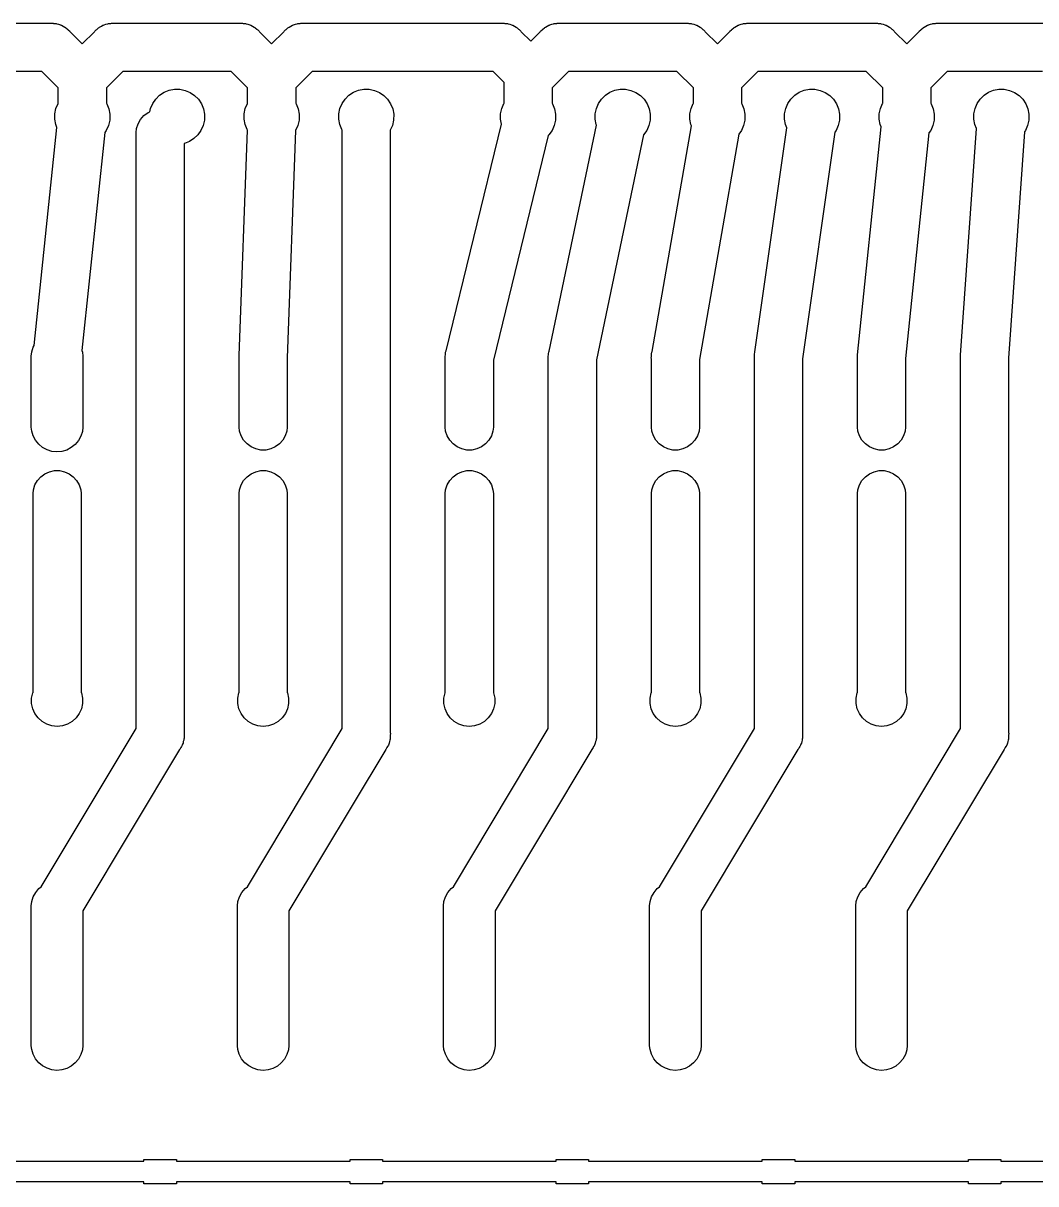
# Model space of a CAD drawing. Extents: x 2.6 to 8.89, y -5.84 to -1.91.
# Drawn here: x 5.951 to 7.425, y -3.653 to -1.964 of the extents above; entities that cross this region are included whole.
import ezdxf

# ---------------------------------------------------------------- set-up
doc = ezdxf.new("R2010")
doc.units = 0
doc.header["$MEASUREMENT"] = 0
doc.layers.add('BLACK', color=7, linetype='CONTINUOUS')

msp = doc.modelspace()

# ---------------------------------------------------------------- linework, layer by layer
at = {"layer": 'BLACK', "linetype": 'CONTINUOUS'}
for p, q in [((5.80829, -1.964), (5.98951, -1.964)), ((5.98951, -1.964), (5.99043, -1.96386)), ((5.99043, -1.96386), (5.99318, -1.964)), ((5.99318, -1.964), (5.9941, -1.964)), ((5.9941, -1.964), (5.99502, -1.9641)), ((5.99502, -1.9641), (5.99777, -1.96424)), ((5.99777, -1.96424), (5.99867, -1.96448)), ((5.99867, -1.96448), (5.99959, -1.96458)), ((5.99959, -1.96458), (6.00221, -1.96543)), ((6.00221, -1.96543), (6.00488, -1.96614)), ((6.00488, -1.96614), (6.0057, -1.96656)), ((6.0057, -1.96656), (6.00658, -1.96685)), ((6.00658, -1.96685), (6.00898, -1.96823)), ((6.00898, -1.96823), (6.01144, -1.96948)), ((6.01144, -1.96948), (6.01215, -1.97007)), ((6.01215, -1.97007), (6.01295, -1.97053)), ((6.01295, -1.97053), (6.01501, -1.97238)), ((6.01501, -1.97238), (6.01572, -1.97295)), ((6.01572, -1.97295), (6.01637, -1.9736)), ((6.01637, -1.9736), (6.01842, -1.97545)), ((6.01842, -1.97545), (6.01896, -1.9762)), ((6.05444, -1.9762), (6.05498, -1.97545)), ((6.05498, -1.97545), (6.05703, -1.9736)), ((6.05703, -1.9736), (6.05768, -1.97295)), ((6.05768, -1.97295), (6.05839, -1.97238)), ((6.05839, -1.97238), (6.06045, -1.97053)), ((6.06045, -1.97053), (6.06125, -1.97007)), ((6.06125, -1.97007), (6.06196, -1.96948)), ((6.06196, -1.96948), (6.06442, -1.96823)), ((6.06442, -1.96823), (6.06682, -1.96685)), ((6.06682, -1.96685), (6.0677, -1.96656)), ((6.0677, -1.96656), (6.06852, -1.96614)), ((6.06852, -1.96614), (6.07119, -1.96543)), ((6.07119, -1.96543), (6.07381, -1.96458)), ((6.07381, -1.96458), (6.07473, -1.96448)), ((6.07473, -1.96448), (6.07563, -1.96424)), ((6.07563, -1.96424), (6.07838, -1.9641)), ((6.07838, -1.9641), (6.0793, -1.964)), ((6.0793, -1.964), (6.08022, -1.964)), ((6.08022, -1.964), (6.08297, -1.96386)), ((6.08297, -1.96386), (6.08389, -1.964)), ((6.08389, -1.964), (6.26511, -1.964)), ((6.26511, -1.964), (6.26603, -1.96386)), ((6.26603, -1.96386), (6.26878, -1.964)), ((6.26878, -1.964), (6.2697, -1.964)), ((6.2697, -1.964), (6.27062, -1.9641)), ((6.27062, -1.9641), (6.27337, -1.96424)), ((6.27337, -1.96424), (6.27427, -1.96448)), ((6.27427, -1.96448), (6.27519, -1.96458)), ((6.27519, -1.96458), (6.27781, -1.96543)), ((6.27781, -1.96543), (6.28048, -1.96614)), ((6.28048, -1.96614), (6.2813, -1.96656)), ((6.2813, -1.96656), (6.28218, -1.96685)), ((6.28218, -1.96685), (6.28458, -1.96823)), ((6.28458, -1.96823), (6.28704, -1.96948)), ((6.28704, -1.96948), (6.28775, -1.97007)), ((6.28775, -1.97007), (6.28855, -1.97053)), ((6.28855, -1.97053), (6.29061, -1.97238)), ((6.29061, -1.97238), (6.29132, -1.97295)), ((6.29132, -1.97295), (6.29197, -1.9736)), ((6.29197, -1.9736), (6.29402, -1.97545)), ((6.29402, -1.97545), (6.29456, -1.9762)), ((6.33004, -1.9762), (6.33058, -1.97545)), ((6.33058, -1.97545), (6.33263, -1.9736)), ((6.33263, -1.9736), (6.33328, -1.97295)), ((6.33328, -1.97295), (6.33399, -1.97238)), ((6.33399, -1.97238), (6.33605, -1.97053)), ((6.33605, -1.97053), (6.33685, -1.97007)), ((6.33685, -1.97007), (6.33756, -1.96948)), ((6.33756, -1.96948), (6.34002, -1.96823)), ((6.34002, -1.96823), (6.34242, -1.96685)), ((6.34242, -1.96685), (6.3433, -1.96656)), ((6.3433, -1.96656), (6.34412, -1.96614)), ((6.34412, -1.96614), (6.34679, -1.96543)), ((6.34679, -1.96543), (6.34941, -1.96458)), ((6.34941, -1.96458), (6.35033, -1.96448)), ((6.35033, -1.96448), (6.35123, -1.96424)), ((6.35123, -1.96424), (6.35398, -1.9641)), ((6.35398, -1.9641), (6.3549, -1.964)), ((6.3549, -1.964), (6.35582, -1.964)), ((6.35582, -1.964), (6.35857, -1.96386)), ((6.35857, -1.96386), (6.35949, -1.964)), ((6.35949, -1.964), (6.64625, -1.964)), ((6.64625, -1.964), (6.64716, -1.96386)), ((6.64716, -1.96386), (6.64992, -1.964)), ((6.64992, -1.964), (6.65083, -1.964)), ((6.65083, -1.964), (6.65175, -1.9641)), ((6.65175, -1.9641), (6.65451, -1.96424)), ((6.65451, -1.96424), (6.6554, -1.96448)), ((6.6554, -1.96448), (6.65632, -1.96458)), ((6.65632, -1.96458), (6.65894, -1.96543)), ((6.65894, -1.96543), (6.66161, -1.96614)), ((6.66161, -1.96614), (6.66244, -1.96656)), ((6.66244, -1.96656), (6.66331, -1.96685)), ((6.66331, -1.96685), (6.66571, -1.96823)), ((6.66571, -1.96823), (6.66817, -1.96948)), ((6.66817, -1.96948), (6.66889, -1.97007)), ((6.66889, -1.97007), (6.66969, -1.97053)), ((6.66969, -1.97053), (6.67174, -1.97238)), ((6.67174, -1.97238), (6.67245, -1.97295)), ((6.67245, -1.97295), (6.6731, -1.9736)), ((6.6731, -1.9736), (6.67515, -1.97545)), ((6.67515, -1.97545), (6.6757, -1.9762)), ((6.70324, -1.9762), (6.70378, -1.97545)), ((6.70378, -1.97545), (6.70583, -1.9736)), ((6.70583, -1.9736), (6.70648, -1.97295)), ((6.70648, -1.97295), (6.70719, -1.97238)), ((6.70719, -1.97238), (6.70925, -1.97053)), ((6.70925, -1.97053), (6.71005, -1.97007)), ((6.71005, -1.97007), (6.71076, -1.96948)), ((6.71076, -1.96948), (6.71322, -1.96823)), ((6.71322, -1.96823), (6.71562, -1.96685)), ((6.71562, -1.96685), (6.7165, -1.96656)), ((6.7165, -1.96656), (6.71732, -1.96614)), ((6.71732, -1.96614), (6.71999, -1.96543)), ((6.71999, -1.96543), (6.72261, -1.96458)), ((6.72261, -1.96458), (6.72353, -1.96448)), ((6.72353, -1.96448), (6.72443, -1.96424)), ((6.72443, -1.96424), (6.72718, -1.9641)), ((6.72718, -1.9641), (6.7281, -1.964)), ((6.7281, -1.964), (6.72902, -1.964)), ((6.72902, -1.964), (6.73177, -1.96386)), ((6.73177, -1.96386), (6.73269, -1.964)), ((6.73269, -1.964), (6.91391, -1.964)), ((6.91391, -1.964), (6.91483, -1.96386)), ((6.91483, -1.96386), (6.91758, -1.964)), ((6.91758, -1.964), (6.9185, -1.964)), ((6.9185, -1.964), (6.91942, -1.9641)), ((6.91942, -1.9641), (6.92217, -1.96424)), ((6.92217, -1.96424), (6.92307, -1.96448)), ((6.92307, -1.96448), (6.92399, -1.96458)), ((6.92399, -1.96458), (6.92661, -1.96543)), ((6.92661, -1.96543), (6.92928, -1.96614)), ((6.92928, -1.96614), (6.9301, -1.96656)), ((6.9301, -1.96656), (6.93098, -1.96685)), ((6.93098, -1.96685), (6.93338, -1.96823)), ((6.93338, -1.96823), (6.93584, -1.96948)), ((6.93584, -1.96948), (6.93655, -1.97007)), ((6.93655, -1.97007), (6.93735, -1.97053)), ((6.93735, -1.97053), (6.93941, -1.97238)), ((6.93941, -1.97238), (6.94012, -1.97295)), ((6.94012, -1.97295), (6.94077, -1.9736)), ((6.94077, -1.9736), (6.94282, -1.97545)), ((6.94282, -1.97545), (6.94336, -1.9762)), ((6.97884, -1.9762), (6.97938, -1.97545)), ((6.97938, -1.97545), (6.98143, -1.9736)), ((6.98143, -1.9736), (6.98208, -1.97295)), ((6.98208, -1.97295), (6.98279, -1.97238)), ((6.98279, -1.97238), (6.98485, -1.97053)), ((6.98485, -1.97053), (6.98565, -1.97007)), ((6.98565, -1.97007), (6.98636, -1.96948)), ((6.98636, -1.96948), (6.98882, -1.96823)), ((6.98882, -1.96823), (6.99122, -1.96685)), ((6.99122, -1.96685), (6.9921, -1.96656)), ((6.9921, -1.96656), (6.99292, -1.96614)), ((6.99292, -1.96614), (6.99559, -1.96543)), ((6.99559, -1.96543), (6.99821, -1.96458)), ((6.99821, -1.96458), (6.99913, -1.96448)), ((6.99913, -1.96448), (7.00003, -1.96424)), ((7.00003, -1.96424), (7.00278, -1.9641)), ((7.00278, -1.9641), (7.0037, -1.964)), ((7.0037, -1.964), (7.00462, -1.964)), ((7.00462, -1.964), (7.00737, -1.96386)), ((7.00737, -1.96386), (7.00829, -1.964)), ((7.00829, -1.964), (7.18951, -1.964)), ((7.18951, -1.964), (7.19043, -1.96386)), ((7.19043, -1.96386), (7.19318, -1.964)), ((7.19318, -1.964), (7.1941, -1.964)), ((7.1941, -1.964), (7.19502, -1.9641)), ((7.19502, -1.9641), (7.19777, -1.96424)), ((7.19777, -1.96424), (7.19867, -1.96448)), ((7.19867, -1.96448), (7.19959, -1.96458)), ((7.19959, -1.96458), (7.20221, -1.96543)), ((7.20221, -1.96543), (7.20488, -1.96614)), ((7.20488, -1.96614), (7.2057, -1.96656)), ((7.2057, -1.96656), (7.20658, -1.96685)), ((7.20658, -1.96685), (7.20898, -1.96823)), ((7.20898, -1.96823), (7.21144, -1.96948)), ((7.21144, -1.96948), (7.21215, -1.97007)), ((7.21215, -1.97007), (7.21295, -1.97053)), ((7.21295, -1.97053), (7.21501, -1.97238)), ((7.21501, -1.97238), (7.21572, -1.97295)), ((7.21572, -1.97295), (7.21637, -1.9736)), ((7.21637, -1.9736), (7.21842, -1.97545)), ((7.21842, -1.97545), (7.21896, -1.9762)), ((7.25444, -1.9762), (7.25498, -1.97545)), ((7.25498, -1.97545), (7.25703, -1.9736)), ((7.25703, -1.9736), (7.25768, -1.97295)), ((7.25768, -1.97295), (7.25839, -1.97238)), ((7.25839, -1.97238), (7.26045, -1.97053)), ((7.26045, -1.97053), (7.26125, -1.97007)), ((7.26125, -1.97007), (7.26196, -1.96948)), ((7.26196, -1.96948), (7.26442, -1.96823)), ((7.26442, -1.96823), (7.26682, -1.96685)), ((7.26682, -1.96685), (7.2677, -1.96656)), ((7.2677, -1.96656), (7.26852, -1.96614)), ((7.26852, -1.96614), (7.27119, -1.96543)), ((7.27119, -1.96543), (7.27381, -1.96458)), ((7.27381, -1.96458), (7.27473, -1.96448)), ((7.27473, -1.96448), (7.27563, -1.96424)), ((7.27563, -1.96424), (7.27838, -1.9641)), ((7.27838, -1.9641), (7.2793, -1.964)), ((7.2793, -1.964), (7.28022, -1.964)), ((7.28022, -1.964), (7.28297, -1.96386)), ((7.28297, -1.96386), (7.28389, -1.964)), ((7.28389, -1.964), (7.44625, -1.964)), ((6.01896, -1.9762), (6.0367, -1.99393)), ((6.0367, -1.99393), (6.05444, -1.9762)), ((6.29456, -1.9762), (6.3123, -1.99393)), ((6.3123, -1.99393), (6.33004, -1.9762)), ((6.6757, -1.9762), (6.68947, -1.98997)), ((6.68947, -1.98997), (6.70324, -1.9762)), ((6.94336, -1.9762), (6.9611, -1.99393)), ((6.9611, -1.99393), (6.97884, -1.9762)), ((7.21896, -1.9762), (7.2367, -1.99393)), ((7.2367, -1.99393), (7.25444, -1.9762)), ((5.97777, -2.034), (5.82003, -2.034)), ((6.0017, -2.05793), (5.97777, -2.034)), ((6.09563, -2.034), (6.0717, -2.05793)), ((6.25337, -2.034), (6.09563, -2.034)), ((6.2773, -2.05793), (6.25337, -2.034)), ((6.37123, -2.034), (6.3473, -2.05793)), ((6.6345, -2.034), (6.37123, -2.034)), ((6.6505, -2.05), (6.6345, -2.034)), ((6.74443, -2.034), (6.7205, -2.05793)), ((6.90217, -2.034), (6.74443, -2.034)), ((6.9261, -2.05793), (6.90217, -2.034)), ((7.02003, -2.034), (6.9961, -2.05793)), ((7.17777, -2.034), (7.02003, -2.034)), ((7.2017, -2.05793), (7.17777, -2.034)), ((7.29563, -2.034), (7.2717, -2.05793)), ((7.4345, -2.034), (7.29563, -2.034)), ((6.0017, -2.08031), (6.0017, -2.05793)), ((6.0717, -2.05793), (6.0717, -2.08039)), ((6.16315, -2.06144), (6.17086, -2.05997)), ((6.17086, -2.05997), (6.1787, -2.06003)), ((6.1787, -2.06003), (6.18639, -2.0616)), ((6.2773, -2.08031), (6.2773, -2.05793)), ((6.3473, -2.05793), (6.3473, -2.08039)), ((6.43865, -2.06144), (6.44636, -2.05997)), ((6.44636, -2.05997), (6.4542, -2.06003)), ((6.4542, -2.06003), (6.46189, -2.0616)), ((6.6505, -2.06785), (6.6505, -2.05)), ((6.7205, -2.05793), (6.7205, -2.08039)), ((6.81195, -2.06144), (6.81966, -2.05997)), ((6.81966, -2.05997), (6.8275, -2.06003)), ((6.8275, -2.06003), (6.83519, -2.0616)), ((6.9261, -2.08031), (6.9261, -2.05793)), ((6.9961, -2.05793), (6.9961, -2.08039)), ((7.08755, -2.06144), (7.09526, -2.05997)), ((7.09526, -2.05997), (7.1031, -2.06003)), ((7.1031, -2.06003), (7.11079, -2.0616)), ((7.2017, -2.08031), (7.2017, -2.05793)), ((7.2717, -2.05793), (7.2717, -2.08039)), ((7.36315, -2.06144), (7.37086, -2.05997)), ((7.37086, -2.05997), (7.3787, -2.06003)), ((7.3787, -2.06003), (7.38639, -2.0616)), ((6.13928, -2.08064), (6.14371, -2.07416)), ((6.14371, -2.07416), (6.14931, -2.06868)), ((6.14931, -2.06868), (6.15588, -2.06438)), ((6.15588, -2.06438), (6.16315, -2.06144)), ((6.18639, -2.0616), (6.19362, -2.06464)), ((6.19362, -2.06464), (6.20012, -2.06903)), ((6.20012, -2.06903), (6.20565, -2.0746)), ((6.20565, -2.0746), (6.20999, -2.08113)), ((6.41478, -2.08064), (6.41921, -2.07416)), ((6.41921, -2.07416), (6.42481, -2.06868)), ((6.42481, -2.06868), (6.43138, -2.06438)), ((6.43138, -2.06438), (6.43865, -2.06144)), ((6.46189, -2.0616), (6.46912, -2.06464)), ((6.46912, -2.06464), (6.47562, -2.06903)), ((6.47562, -2.06903), (6.48115, -2.0746)), ((6.48115, -2.0746), (6.48549, -2.08113)), ((6.6505, -2.08031), (6.6505, -2.06785)), ((6.78808, -2.08064), (6.79251, -2.07416)), ((6.79251, -2.07416), (6.79811, -2.06868)), ((6.79811, -2.06868), (6.80468, -2.06438)), ((6.80468, -2.06438), (6.81195, -2.06144)), ((6.83519, -2.0616), (6.84242, -2.06464)), ((6.84242, -2.06464), (6.84892, -2.06903)), ((6.84892, -2.06903), (6.85445, -2.0746)), ((6.85445, -2.0746), (6.85879, -2.08113)), ((7.06368, -2.08064), (7.06811, -2.07416)), ((7.06811, -2.07416), (7.07371, -2.06868)), ((7.07371, -2.06868), (7.08028, -2.06438)), ((7.08028, -2.06438), (7.08755, -2.06144)), ((7.11079, -2.0616), (7.11802, -2.06464)), ((7.11802, -2.06464), (7.12452, -2.06903)), ((7.12452, -2.06903), (7.13005, -2.0746)), ((7.13005, -2.0746), (7.13439, -2.08113)), ((7.33928, -2.08064), (7.34371, -2.07416)), ((7.34371, -2.07416), (7.34931, -2.06868)), ((7.34931, -2.06868), (7.35588, -2.06438)), ((7.35588, -2.06438), (7.36315, -2.06144)), ((7.38639, -2.0616), (7.39362, -2.06464)), ((7.39362, -2.06464), (7.40012, -2.06903)), ((7.40012, -2.06903), (7.40565, -2.0746)), ((7.40565, -2.0746), (7.40999, -2.08113)), ((5.99676, -2.09552), (5.99839, -2.08785)), ((5.99839, -2.08785), (6.00148, -2.08064)), ((6.00148, -2.08064), (6.0017, -2.08031)), ((6.0717, -2.08039), (6.07219, -2.08113)), ((6.07219, -2.08113), (6.07518, -2.08838)), ((6.07518, -2.08838), (6.0767, -2.09608)), ((6.12645, -2.09835), (6.1324, -2.09402)), ((6.1324, -2.09402), (6.13513, -2.09281)), ((6.13513, -2.09281), (6.13619, -2.08785)), ((6.13619, -2.08785), (6.13928, -2.08064)), ((6.20999, -2.08113), (6.21298, -2.08838)), ((6.21298, -2.08838), (6.2145, -2.09608)), ((6.27236, -2.09552), (6.27399, -2.08785)), ((6.27399, -2.08785), (6.27708, -2.08064)), ((6.27708, -2.08064), (6.2773, -2.08031)), ((6.3473, -2.08039), (6.34779, -2.08113)), ((6.34779, -2.08113), (6.35078, -2.08838)), ((6.35078, -2.08838), (6.3523, -2.09608)), ((6.41006, -2.09552), (6.41169, -2.08785)), ((6.41169, -2.08785), (6.41478, -2.08064)), ((6.48549, -2.08113), (6.48848, -2.08838)), ((6.48848, -2.08838), (6.49, -2.09608)), ((6.64556, -2.09552), (6.64719, -2.08785)), ((6.64719, -2.08785), (6.65028, -2.08064)), ((6.65028, -2.08064), (6.6505, -2.08031)), ((6.7205, -2.08039), (6.72099, -2.08113)), ((6.72099, -2.08113), (6.72398, -2.08838)), ((6.72398, -2.08838), (6.7255, -2.09608)), ((6.78336, -2.09552), (6.78499, -2.08785)), ((6.78499, -2.08785), (6.78808, -2.08064)), ((6.85879, -2.08113), (6.86178, -2.08838)), ((6.86178, -2.08838), (6.8633, -2.09608)), ((6.92116, -2.09552), (6.92279, -2.08785)), ((6.92279, -2.08785), (6.92588, -2.08064)), ((6.92588, -2.08064), (6.9261, -2.08031)), ((6.9961, -2.08039), (6.99659, -2.08113)), ((6.99659, -2.08113), (6.99958, -2.08838)), ((6.99958, -2.08838), (7.0011, -2.09608)), ((7.05896, -2.09552), (7.06059, -2.08785)), ((7.06059, -2.08785), (7.06368, -2.08064)), ((7.13439, -2.08113), (7.13738, -2.08838)), ((7.13738, -2.08838), (7.1389, -2.09608)), ((7.19676, -2.09552), (7.19839, -2.08785)), ((7.19839, -2.08785), (7.20148, -2.08064)), ((7.20148, -2.08064), (7.2017, -2.08031)), ((7.2717, -2.08039), (7.27219, -2.08113)), ((7.27219, -2.08113), (7.27518, -2.08838)), ((7.27518, -2.08838), (7.2767, -2.09608)), ((7.33456, -2.09552), (7.33619, -2.08785)), ((7.33619, -2.08785), (7.33928, -2.08064)), ((7.40999, -2.08113), (7.41298, -2.08838)), ((7.41298, -2.08838), (7.4145, -2.09608)), ((5.99665, -2.10336), (5.99676, -2.09552)), ((5.99806, -2.11108), (5.99665, -2.10336)), ((5.99987, -2.11564), (5.99806, -2.11108)), ((6.07658, -2.10504), (6.07484, -2.11269)), ((6.0767, -2.09608), (6.07658, -2.10504)), ((6.11558, -2.11718), (6.11785, -2.11019)), ((6.11785, -2.11019), (6.12153, -2.10381)), ((6.12153, -2.10381), (6.12645, -2.09835)), ((6.21438, -2.10504), (6.21264, -2.11269)), ((6.2145, -2.09608), (6.21438, -2.10504)), ((6.27225, -2.10336), (6.27236, -2.09552)), ((6.27366, -2.11108), (6.27225, -2.10336)), ((6.27655, -2.11837), (6.27366, -2.11108)), ((6.35218, -2.10504), (6.35044, -2.11269)), ((6.3523, -2.09608), (6.35218, -2.10504)), ((6.40995, -2.10336), (6.41006, -2.09552)), ((6.41136, -2.11108), (6.40995, -2.10336)), ((6.41425, -2.11837), (6.41136, -2.11108)), ((6.48988, -2.10504), (6.48814, -2.11269)), ((6.49, -2.09608), (6.48988, -2.10504)), ((6.56631, -2.44043), (6.64682, -2.11085)), ((6.64545, -2.10336), (6.64556, -2.09552)), ((6.64682, -2.11085), (6.64545, -2.10336)), ((6.72538, -2.10504), (6.72364, -2.11269)), ((6.7255, -2.09608), (6.72538, -2.10504)), ((6.78325, -2.10336), (6.78336, -2.09552)), ((6.78466, -2.11108), (6.78325, -2.10336)), ((6.78503, -2.112), (6.78466, -2.11108)), ((6.86318, -2.10504), (6.86144, -2.11269)), ((6.8633, -2.09608), (6.86318, -2.10504)), ((6.92105, -2.10336), (6.92116, -2.09552)), ((6.92246, -2.11108), (6.92105, -2.10336)), ((6.92328, -2.11314), (6.92246, -2.11108)), ((7.00098, -2.10504), (6.99924, -2.11269)), ((7.0011, -2.09608), (7.00098, -2.10504)), ((7.05885, -2.10336), (7.05896, -2.09552)), ((7.06026, -2.11108), (7.05885, -2.10336)), ((7.06232, -2.11627), (7.06026, -2.11108)), ((7.13878, -2.10504), (7.13704, -2.11269)), ((7.1389, -2.09608), (7.13878, -2.10504)), ((7.19665, -2.10336), (7.19676, -2.09552)), ((7.19806, -2.11108), (7.19665, -2.10336)), ((7.19954, -2.11481), (7.19806, -2.11108)), ((7.27658, -2.10504), (7.27484, -2.11269)), ((7.2767, -2.09608), (7.27658, -2.10504)), ((7.33445, -2.10336), (7.33456, -2.09552)), ((7.33586, -2.11108), (7.33445, -2.10336)), ((7.33822, -2.11704), (7.33586, -2.11108)), ((7.41438, -2.10504), (7.41264, -2.11269)), ((7.4145, -2.09608), (7.41438, -2.10504)), ((5.9666, -2.43291), (5.99987, -2.11564)), ((6.06949, -2.12291), (6.03622, -2.44021)), ((6.07165, -2.11985), (6.06949, -2.12291)), ((6.07484, -2.11269), (6.07165, -2.11985)), ((6.115, -2.12267), (6.11558, -2.11718)), ((6.115, -2.99031), (6.115, -2.12267)), ((6.20493, -2.12626), (6.19925, -2.13167)), ((6.20945, -2.11985), (6.20493, -2.12626)), ((6.21264, -2.11269), (6.20945, -2.11985)), ((6.26507, -2.44752), (6.27719, -2.11937)), ((6.27719, -2.11937), (6.27655, -2.11837)), ((6.34722, -2.11989), (6.335, -2.45065)), ((6.34725, -2.11985), (6.34722, -2.11989)), ((6.35044, -2.11269), (6.34725, -2.11985)), ((6.415, -2.11953), (6.41425, -2.11837)), ((6.415, -2.99031), (6.415, -2.11953)), ((6.48814, -2.11269), (6.485, -2.11974)), ((6.485, -2.11974), (6.485, -2.99662)), ((6.71487, -2.12727), (6.635, -2.45421)), ((6.71593, -2.12626), (6.71487, -2.12727)), ((6.72045, -2.11985), (6.71593, -2.12626)), ((6.71613, -2.44098), (6.78503, -2.112)), ((6.72364, -2.11269), (6.72045, -2.11985)), ((6.85352, -2.12646), (6.785, -2.45363)), ((6.85373, -2.12626), (6.85352, -2.12646)), ((6.85825, -2.11985), (6.85373, -2.12626)), ((6.86144, -2.11269), (6.85825, -2.11985)), ((6.86595, -2.44154), (6.92328, -2.11314)), ((6.99221, -2.12529), (6.935, -2.45303)), ((6.99605, -2.11985), (6.99221, -2.12529)), ((6.99924, -2.11269), (6.99605, -2.11985)), ((7.01578, -2.44206), (7.06232, -2.11627)), ((7.13218, -2.12222), (7.085, -2.45249)), ((7.13385, -2.11985), (7.13218, -2.12222)), ((7.13704, -2.11269), (7.13385, -2.11985)), ((7.16519, -2.44639), (7.19954, -2.11481)), ((7.269, -2.1236), (7.235, -2.45181)), ((7.27165, -2.11985), (7.269, -2.1236)), ((7.27484, -2.11269), (7.27165, -2.11985)), ((7.31513, -2.44695), (7.33822, -2.11704)), ((7.40806, -2.12182), (7.385, -2.45122)), ((7.40945, -2.11985), (7.40806, -2.12182)), ((7.41264, -2.11269), (7.40945, -2.11985)), ((6.18531, -2.13871), (6.185, -2.13877)), ((6.185, -2.13877), (6.185, -2.99662)), ((6.19262, -2.13588), (6.18531, -2.13871)), ((6.19925, -2.13167), (6.19262, -2.13588)), ((5.9625, -2.44827), (5.96314, -2.44217)), ((5.9625, -2.55185), (5.9625, -2.44827)), ((5.96314, -2.44217), (5.96537, -2.43516)), ((5.96537, -2.43516), (5.9666, -2.43291)), ((6.03622, -2.44021), (6.03696, -2.44268)), ((6.03696, -2.44268), (6.0375, -2.44815)), ((6.0375, -2.44815), (6.0375, -2.55173)), ((6.265, -2.44817), (6.26507, -2.44752)), ((6.265, -2.44935), (6.265, -2.44817)), ((6.56482, -2.44894), (6.56525, -2.44582)), ((6.56525, -2.44582), (6.56558, -2.44268)), ((6.56558, -2.44268), (6.56631, -2.44043)), ((6.71481, -2.45011), (6.715, -2.44822)), ((6.715, -2.44817), (6.71519, -2.4464)), ((6.715, -2.44822), (6.715, -2.44817)), ((6.71519, -2.4464), (6.71537, -2.44462)), ((6.71537, -2.44462), (6.71538, -2.44457)), ((6.71538, -2.44457), (6.71558, -2.44268)), ((6.71558, -2.44268), (6.71613, -2.44098)), ((6.86483, -2.45129), (6.865, -2.44881)), ((6.865, -2.44817), (6.86512, -2.44698)), ((6.865, -2.44881), (6.865, -2.44817)), ((6.86512, -2.44698), (6.86521, -2.44579)), ((6.86521, -2.44579), (6.86532, -2.44516)), ((6.86532, -2.44516), (6.86558, -2.44268)), ((6.86558, -2.44268), (6.86595, -2.44154)), ((7.015, -2.44817), (7.01507, -2.44752)), ((7.015, -2.44935), (7.015, -2.44817)), ((7.01507, -2.44752), (7.01509, -2.44687)), ((7.01509, -2.44687), (7.01526, -2.44569)), ((7.01526, -2.44569), (7.01558, -2.44268)), ((7.01558, -2.44268), (7.01578, -2.44206)), ((7.165, -2.44817), (7.16519, -2.44639)), ((7.165, -2.44819), (7.165, -2.44817)), ((7.165, -2.44822), (7.165, -2.44819)), ((7.165, -2.44999), (7.165, -2.44822)), ((7.31496, -2.44939), (7.315, -2.44878)), ((7.315, -2.44817), (7.31513, -2.44695)), ((7.315, -2.44878), (7.315, -2.44817)), ((6.26496, -2.45054), (6.265, -2.44935)), ((6.265, -2.45119), (6.26496, -2.45054)), ((6.265, -2.55183), (6.265, -2.45119)), ((6.335, -2.45065), (6.335, -2.55183)), ((6.565, -2.4513), (6.56482, -2.44894)), ((6.565, -2.55183), (6.565, -2.4513)), ((6.635, -2.45421), (6.635, -2.55183)), ((6.715, -2.45189), (6.71481, -2.45011)), ((6.715, -2.99031), (6.715, -2.45189)), ((6.785, -2.45363), (6.785, -2.99662)), ((6.865, -2.45248), (6.86483, -2.45129)), ((6.865, -2.55183), (6.865, -2.45248)), ((6.935, -2.45303), (6.935, -2.55183)), ((7.01489, -2.45238), (7.015, -2.44935)), ((7.015, -2.45302), (7.01489, -2.45238)), ((7.015, -2.99031), (7.015, -2.45302)), ((7.085, -2.45249), (7.085, -2.99662)), ((7.165, -2.55183), (7.165, -2.44999)), ((7.235, -2.45181), (7.235, -2.55183)), ((7.315, -2.45061), (7.31496, -2.44939)), ((7.315, -2.99031), (7.315, -2.45061)), ((7.385, -2.45122), (7.385, -2.99662)), ((5.96304, -2.55732), (5.9625, -2.55185)), ((5.96516, -2.56436), (5.96304, -2.55732)), ((5.96861, -2.57085), (5.96516, -2.56436)), ((6.03463, -2.56484), (6.03109, -2.57129)), ((6.03686, -2.55783), (6.03463, -2.56484)), ((6.0375, -2.55173), (6.03686, -2.55783)), ((6.26558, -2.55732), (6.265, -2.55183)), ((6.26785, -2.56431), (6.26558, -2.55732)), ((6.27153, -2.57069), (6.26785, -2.56431)), ((6.33215, -2.56431), (6.32847, -2.57069)), ((6.33442, -2.55732), (6.33215, -2.56431)), ((6.335, -2.55183), (6.33442, -2.55732)), ((6.56558, -2.55732), (6.565, -2.55183)), ((6.56785, -2.56431), (6.56558, -2.55732)), ((6.57153, -2.57069), (6.56785, -2.56431)), ((6.63215, -2.56431), (6.62847, -2.57069)), ((6.63442, -2.55732), (6.63215, -2.56431)), ((6.635, -2.55183), (6.63442, -2.55732)), ((6.86558, -2.55732), (6.865, -2.55183)), ((6.86785, -2.56431), (6.86558, -2.55732)), ((6.87153, -2.57069), (6.86785, -2.56431)), ((6.93215, -2.56431), (6.92847, -2.57069)), ((6.93442, -2.55732), (6.93215, -2.56431)), ((6.935, -2.55183), (6.93442, -2.55732)), ((7.16558, -2.55732), (7.165, -2.55183)), ((7.16785, -2.56431), (7.16558, -2.55732)), ((7.17153, -2.57069), (7.16785, -2.56431)), ((7.23215, -2.56431), (7.22847, -2.57069)), ((7.23442, -2.55732), (7.23215, -2.56431)), ((7.235, -2.55183), (7.23442, -2.55732)), ((5.97326, -2.57655), (5.96861, -2.57085)), ((5.97893, -2.58124), (5.97326, -2.57655)), ((5.9854, -2.58474), (5.97893, -2.58124)), ((6.02063, -2.58153), (6.01412, -2.58494)), ((6.02636, -2.57692), (6.02063, -2.58153)), ((6.03109, -2.57129), (6.02636, -2.57692)), ((6.27645, -2.57615), (6.27153, -2.57069)), ((6.2824, -2.58048), (6.27645, -2.57615)), ((6.28912, -2.58347), (6.2824, -2.58048)), ((6.29632, -2.585), (6.28912, -2.58347)), ((6.31088, -2.58347), (6.30368, -2.585)), ((6.3176, -2.58048), (6.31088, -2.58347)), ((6.32355, -2.57615), (6.3176, -2.58048)), ((6.32847, -2.57069), (6.32355, -2.57615)), ((6.57645, -2.57615), (6.57153, -2.57069)), ((6.5824, -2.58048), (6.57645, -2.57615)), ((6.58912, -2.58347), (6.5824, -2.58048)), ((6.59632, -2.585), (6.58912, -2.58347)), ((6.61088, -2.58347), (6.60368, -2.585)), ((6.6176, -2.58048), (6.61088, -2.58347)), ((6.62355, -2.57615), (6.6176, -2.58048)), ((6.62847, -2.57069), (6.62355, -2.57615)), ((6.87645, -2.57615), (6.87153, -2.57069)), ((6.8824, -2.58048), (6.87645, -2.57615)), ((6.88912, -2.58347), (6.8824, -2.58048)), ((6.89632, -2.585), (6.88912, -2.58347)), ((6.91088, -2.58347), (6.90368, -2.585)), ((6.9176, -2.58048), (6.91088, -2.58347)), ((6.92355, -2.57615), (6.9176, -2.58048)), ((6.92847, -2.57069), (6.92355, -2.57615)), ((7.17645, -2.57615), (7.17153, -2.57069)), ((7.1824, -2.58048), (7.17645, -2.57615)), ((7.18912, -2.58347), (7.1824, -2.58048)), ((7.19632, -2.585), (7.18912, -2.58347)), ((7.21088, -2.58347), (7.20368, -2.585)), ((7.2176, -2.58048), (7.21088, -2.58347)), ((7.22355, -2.57615), (7.2176, -2.58048)), ((7.22847, -2.57069), (7.22355, -2.57615)), ((5.99242, -2.58691), (5.9854, -2.58474)), ((5.99974, -2.58768), (5.99242, -2.58691)), ((6.00706, -2.58701), (5.99974, -2.58768)), ((6.01412, -2.58494), (6.00706, -2.58701)), ((6.30368, -2.585), (6.29632, -2.585)), ((6.60368, -2.585), (6.59632, -2.585)), ((6.90368, -2.585), (6.89632, -2.585)), ((7.20368, -2.585), (7.19632, -2.585)), ((5.9824, -2.61952), (5.98912, -2.61653)), ((5.98912, -2.61653), (5.99632, -2.615)), ((5.99632, -2.615), (6.00368, -2.615)), ((6.00368, -2.615), (6.01088, -2.61653)), ((6.01088, -2.61653), (6.0176, -2.61952)), ((6.2824, -2.61952), (6.28912, -2.61653)), ((6.28912, -2.61653), (6.29632, -2.615)), ((6.29632, -2.615), (6.30368, -2.615)), ((6.30368, -2.615), (6.31088, -2.61653)), ((6.31088, -2.61653), (6.3176, -2.61952)), ((6.5824, -2.61952), (6.58912, -2.61653)), ((6.58912, -2.61653), (6.59632, -2.615)), ((6.59632, -2.615), (6.60368, -2.615)), ((6.60368, -2.615), (6.61088, -2.61653)), ((6.61088, -2.61653), (6.6176, -2.61952)), ((6.8824, -2.61952), (6.88912, -2.61653)), ((6.88912, -2.61653), (6.89632, -2.615)), ((6.89632, -2.615), (6.90368, -2.615)), ((6.90368, -2.615), (6.91088, -2.61653)), ((6.91088, -2.61653), (6.9176, -2.61952)), ((7.1824, -2.61952), (7.18912, -2.61653)), ((7.18912, -2.61653), (7.19632, -2.615)), ((7.19632, -2.615), (7.20368, -2.615)), ((7.20368, -2.615), (7.21088, -2.61653)), ((7.21088, -2.61653), (7.2176, -2.61952)), ((5.96785, -2.63569), (5.97153, -2.62931)), ((5.97153, -2.62931), (5.97645, -2.62385)), ((5.97645, -2.62385), (5.9824, -2.61952)), ((6.0176, -2.61952), (6.02355, -2.62385)), ((6.02355, -2.62385), (6.02847, -2.62931)), ((6.02847, -2.62931), (6.03215, -2.63569)), ((6.26785, -2.63569), (6.27153, -2.62931)), ((6.27153, -2.62931), (6.27645, -2.62385)), ((6.27645, -2.62385), (6.2824, -2.61952)), ((6.3176, -2.61952), (6.32355, -2.62385)), ((6.32355, -2.62385), (6.32847, -2.62931)), ((6.32847, -2.62931), (6.33215, -2.63569)), ((6.56785, -2.63569), (6.57153, -2.62931)), ((6.57153, -2.62931), (6.57645, -2.62385)), ((6.57645, -2.62385), (6.5824, -2.61952)), ((6.6176, -2.61952), (6.62355, -2.62385)), ((6.62355, -2.62385), (6.62847, -2.62931)), ((6.62847, -2.62931), (6.63215, -2.63569)), ((6.86785, -2.63569), (6.87153, -2.62931)), ((6.87153, -2.62931), (6.87645, -2.62385)), ((6.87645, -2.62385), (6.8824, -2.61952)), ((6.9176, -2.61952), (6.92355, -2.62385)), ((6.92355, -2.62385), (6.92847, -2.62931)), ((6.92847, -2.62931), (6.93215, -2.63569)), ((7.16785, -2.63569), (7.17153, -2.62931)), ((7.17153, -2.62931), (7.17645, -2.62385)), ((7.17645, -2.62385), (7.1824, -2.61952)), ((7.2176, -2.61952), (7.22355, -2.62385)), ((7.22355, -2.62385), (7.22847, -2.62931)), ((7.22847, -2.62931), (7.23215, -2.63569)), ((5.965, -2.64817), (5.96558, -2.64268)), ((5.965, -2.93764), (5.965, -2.64817)), ((5.96558, -2.64268), (5.96785, -2.63569)), ((6.03215, -2.63569), (6.03442, -2.64268)), ((6.03442, -2.64268), (6.035, -2.64817)), ((6.035, -2.64817), (6.035, -2.93764)), ((6.265, -2.64817), (6.26558, -2.64268)), ((6.265, -2.93764), (6.265, -2.64817)), ((6.26558, -2.64268), (6.26785, -2.63569)), ((6.33215, -2.63569), (6.33442, -2.64268)), ((6.33442, -2.64268), (6.335, -2.64817)), ((6.335, -2.64817), (6.335, -2.93764)), ((6.565, -2.64817), (6.56558, -2.64268)), ((6.565, -2.93764), (6.565, -2.64817)), ((6.56558, -2.64268), (6.56785, -2.63569)), ((6.63215, -2.63569), (6.63442, -2.64268)), ((6.63442, -2.64268), (6.635, -2.64817)), ((6.635, -2.64817), (6.635, -2.93764)), ((6.865, -2.64817), (6.86558, -2.64268)), ((6.865, -2.93764), (6.865, -2.64817)), ((6.86558, -2.64268), (6.86785, -2.63569)), ((6.93215, -2.63569), (6.93442, -2.64268)), ((6.93442, -2.64268), (6.935, -2.64817)), ((6.935, -2.64817), (6.935, -2.93764)), ((7.165, -2.64817), (7.16558, -2.64268)), ((7.165, -2.93764), (7.165, -2.64817)), ((7.16558, -2.64268), (7.16785, -2.63569)), ((7.23215, -2.63569), (7.23442, -2.64268)), ((7.23442, -2.64268), (7.235, -2.64817)), ((7.235, -2.64817), (7.235, -2.93764)), ((5.963, -2.94611), (5.96462, -2.9385)), ((5.96462, -2.9385), (5.965, -2.93764)), ((6.035, -2.93764), (6.03538, -2.9385)), ((6.03538, -2.9385), (6.037, -2.94611)), ((6.263, -2.94611), (6.26462, -2.9385)), ((6.26462, -2.9385), (6.265, -2.93764)), ((6.335, -2.93764), (6.33538, -2.9385)), ((6.33538, -2.9385), (6.337, -2.94611)), ((6.563, -2.94611), (6.56462, -2.9385)), ((6.56462, -2.9385), (6.565, -2.93764)), ((6.635, -2.93764), (6.63538, -2.9385)), ((6.63538, -2.9385), (6.637, -2.94611)), ((6.863, -2.94611), (6.86462, -2.9385)), ((6.86462, -2.9385), (6.865, -2.93764)), ((6.935, -2.93764), (6.93538, -2.9385)), ((6.93538, -2.9385), (6.937, -2.94611)), ((7.163, -2.94611), (7.16462, -2.9385)), ((7.16462, -2.9385), (7.165, -2.93764)), ((7.235, -2.93764), (7.23538, -2.9385)), ((7.23538, -2.9385), (7.237, -2.94611)), ((5.963, -2.95389), (5.963, -2.94611)), ((5.96462, -2.9615), (5.963, -2.95389)), ((6.037, -2.95389), (6.03538, -2.9615)), ((6.037, -2.94611), (6.037, -2.95389)), ((6.263, -2.95389), (6.263, -2.94611)), ((6.26462, -2.9615), (6.263, -2.95389)), ((6.337, -2.95389), (6.33538, -2.9615)), ((6.337, -2.94611), (6.337, -2.95389)), ((6.563, -2.95389), (6.563, -2.94611)), ((6.56462, -2.9615), (6.563, -2.95389)), ((6.637, -2.95389), (6.63538, -2.9615)), ((6.637, -2.94611), (6.637, -2.95389)), ((6.863, -2.95389), (6.863, -2.94611)), ((6.86462, -2.9615), (6.863, -2.95389)), ((6.937, -2.95389), (6.93538, -2.9615)), ((6.937, -2.94611), (6.937, -2.95389)), ((7.163, -2.95389), (7.163, -2.94611)), ((7.16462, -2.9615), (7.163, -2.95389)), ((7.237, -2.95389), (7.23538, -2.9615)), ((7.237, -2.94611), (7.237, -2.95389)), ((5.96778, -2.9686), (5.96462, -2.9615)), ((5.97235, -2.97489), (5.96778, -2.9686)), ((6.03222, -2.9686), (6.02765, -2.97489)), ((6.03538, -2.9615), (6.03222, -2.9686)), ((6.26778, -2.9686), (6.26462, -2.9615)), ((6.27235, -2.97489), (6.26778, -2.9686)), ((6.33222, -2.9686), (6.32765, -2.97489)), ((6.33538, -2.9615), (6.33222, -2.9686)), ((6.56778, -2.9686), (6.56462, -2.9615)), ((6.57235, -2.97489), (6.56778, -2.9686)), ((6.63222, -2.9686), (6.62765, -2.97489)), ((6.63538, -2.9615), (6.63222, -2.9686)), ((6.86778, -2.9686), (6.86462, -2.9615)), ((6.87235, -2.97489), (6.86778, -2.9686)), ((6.93222, -2.9686), (6.92765, -2.97489)), ((6.93538, -2.9615), (6.93222, -2.9686)), ((7.16778, -2.9686), (7.16462, -2.9615)), ((7.17235, -2.97489), (7.16778, -2.9686)), ((7.23222, -2.9686), (7.22765, -2.97489)), ((7.23538, -2.9615), (7.23222, -2.9686)), ((5.97813, -2.9801), (5.97235, -2.97489)), ((5.98487, -2.98399), (5.97813, -2.9801)), ((5.99226, -2.98639), (5.98487, -2.98399)), ((6, -2.9872), (5.99226, -2.98639)), ((6.00774, -2.98639), (6, -2.9872)), ((6.01513, -2.98399), (6.00774, -2.98639)), ((6.02187, -2.9801), (6.01513, -2.98399)), ((6.02765, -2.97489), (6.02187, -2.9801)), ((6.27813, -2.9801), (6.27235, -2.97489)), ((6.28487, -2.98399), (6.27813, -2.9801)), ((6.29226, -2.98639), (6.28487, -2.98399)), ((6.3, -2.9872), (6.29226, -2.98639)), ((6.30774, -2.98639), (6.3, -2.9872)), ((6.31513, -2.98399), (6.30774, -2.98639)), ((6.32187, -2.9801), (6.31513, -2.98399)), ((6.32765, -2.97489), (6.32187, -2.9801)), ((6.57813, -2.9801), (6.57235, -2.97489)), ((6.58487, -2.98399), (6.57813, -2.9801)), ((6.59226, -2.98639), (6.58487, -2.98399)), ((6.6, -2.9872), (6.59226, -2.98639)), ((6.60774, -2.98639), (6.6, -2.9872)), ((6.61513, -2.98399), (6.60774, -2.98639)), ((6.62187, -2.9801), (6.61513, -2.98399)), ((6.62765, -2.97489), (6.62187, -2.9801)), ((6.87813, -2.9801), (6.87235, -2.97489)), ((6.88487, -2.98399), (6.87813, -2.9801)), ((6.89226, -2.98639), (6.88487, -2.98399)), ((6.9, -2.9872), (6.89226, -2.98639)), ((6.90774, -2.98639), (6.9, -2.9872)), ((6.91513, -2.98399), (6.90774, -2.98639)), ((6.92187, -2.9801), (6.91513, -2.98399)), ((6.92765, -2.97489), (6.92187, -2.9801)), ((7.17813, -2.9801), (7.17235, -2.97489)), ((7.18487, -2.98399), (7.17813, -2.9801)), ((7.19226, -2.98639), (7.18487, -2.98399)), ((7.2, -2.9872), (7.19226, -2.98639)), ((7.20774, -2.98639), (7.2, -2.9872)), ((7.21513, -2.98399), (7.20774, -2.98639)), ((7.22187, -2.9801), (7.21513, -2.98399)), ((7.22765, -2.97489), (7.22187, -2.9801)), ((5.97692, -3.22044), (6.115, -2.99031)), ((6.18459, -3.00578), (6.18442, -3.00732)), ((6.18493, -3.00427), (6.18459, -3.00578)), ((6.18497, -3.00213), (6.18493, -3.00427)), ((6.185, -3.00183), (6.18497, -3.00213)), ((6.185, -2.99662), (6.18506, -2.99691)), ((6.18506, -2.99691), (6.185, -3.00029)), ((6.185, -3.00029), (6.185, -3.00183)), ((6.27692, -3.22044), (6.415, -2.99031)), ((6.48459, -3.00578), (6.48442, -3.00732)), ((6.48493, -3.00427), (6.48459, -3.00578)), ((6.48497, -3.00213), (6.48493, -3.00427)), ((6.485, -3.00183), (6.48497, -3.00213)), ((6.485, -2.99662), (6.48506, -2.99691)), ((6.48506, -2.99691), (6.485, -3.00029)), ((6.485, -3.00029), (6.485, -3.00183)), ((6.57692, -3.22044), (6.715, -2.99031)), ((6.78459, -3.00578), (6.78442, -3.00732)), ((6.78493, -3.00427), (6.78459, -3.00578)), ((6.78497, -3.00213), (6.78493, -3.00427)), ((6.785, -3.00183), (6.78497, -3.00213)), ((6.785, -2.99662), (6.78506, -2.99691)), ((6.78506, -2.99691), (6.785, -3.00029)), ((6.785, -3.00029), (6.785, -3.00183)), ((6.87692, -3.22044), (7.015, -2.99031)), ((7.08459, -3.00578), (7.08442, -3.00732)), ((7.08493, -3.00427), (7.08459, -3.00578)), ((7.08497, -3.00213), (7.08493, -3.00427)), ((7.085, -3.00183), (7.08497, -3.00213)), ((7.085, -2.99662), (7.08506, -2.99691)), ((7.08506, -2.99691), (7.085, -3.00029)), ((7.085, -3.00029), (7.085, -3.00183)), ((7.17692, -3.22044), (7.315, -2.99031)), ((7.38459, -3.00578), (7.38442, -3.00732)), ((7.38493, -3.00427), (7.38459, -3.00578)), ((7.38497, -3.00213), (7.38493, -3.00427)), ((7.385, -3.00183), (7.38497, -3.00213)), ((7.385, -2.99662), (7.38506, -2.99691)), ((7.38506, -2.99691), (7.385, -3.00029)), ((7.385, -3.00029), (7.385, -3.00183)), ((6.17827, -3.02091), (6.0375, -3.25553)), ((6.17847, -3.02069), (6.17827, -3.02091)), ((6.18016, -3.01776), (6.17847, -3.02069)), ((6.18096, -3.01643), (6.18016, -3.01776)), ((6.18108, -3.01617), (6.18096, -3.01643)), ((6.18215, -3.01431), (6.18108, -3.01617)), ((6.18263, -3.01284), (6.18215, -3.01431)), ((6.18328, -3.01144), (6.18263, -3.01284)), ((6.18376, -3.00935), (6.18328, -3.01144)), ((6.18442, -3.00732), (6.18376, -3.00935)), ((6.47827, -3.02091), (6.3375, -3.25553)), ((6.47847, -3.02069), (6.47827, -3.02091)), ((6.48016, -3.01776), (6.47847, -3.02069)), ((6.48096, -3.01643), (6.48016, -3.01776)), ((6.48108, -3.01617), (6.48096, -3.01643)), ((6.48215, -3.01431), (6.48108, -3.01617)), ((6.48263, -3.01284), (6.48215, -3.01431)), ((6.48328, -3.01144), (6.48263, -3.01284)), ((6.48376, -3.00935), (6.48328, -3.01144)), ((6.48442, -3.00732), (6.48376, -3.00935)), ((6.77827, -3.02091), (6.6375, -3.25553)), ((6.77847, -3.02069), (6.77827, -3.02091)), ((6.78016, -3.01776), (6.77847, -3.02069)), ((6.78096, -3.01643), (6.78016, -3.01776)), ((6.78108, -3.01617), (6.78096, -3.01643)), ((6.78215, -3.01431), (6.78108, -3.01617)), ((6.78263, -3.01284), (6.78215, -3.01431)), ((6.78328, -3.01144), (6.78263, -3.01284)), ((6.78376, -3.00935), (6.78328, -3.01144)), ((6.78442, -3.00732), (6.78376, -3.00935)), ((7.07827, -3.02091), (6.9375, -3.25553)), ((7.07847, -3.02069), (7.07827, -3.02091)), ((7.08016, -3.01776), (7.07847, -3.02069)), ((7.08096, -3.01643), (7.08016, -3.01776)), ((7.08108, -3.01617), (7.08096, -3.01643)), ((7.08215, -3.01431), (7.08108, -3.01617)), ((7.08263, -3.01284), (7.08215, -3.01431)), ((7.08328, -3.01144), (7.08263, -3.01284)), ((7.08376, -3.00935), (7.08328, -3.01144)), ((7.08442, -3.00732), (7.08376, -3.00935)), ((7.37827, -3.02091), (7.2375, -3.25553)), ((7.37847, -3.02069), (7.37827, -3.02091)), ((7.38016, -3.01776), (7.37847, -3.02069)), ((7.38096, -3.01643), (7.38016, -3.01776)), ((7.38108, -3.01617), (7.38096, -3.01643)), ((7.38215, -3.01431), (7.38108, -3.01617)), ((7.38263, -3.01284), (7.38215, -3.01431)), ((7.38328, -3.01144), (7.38263, -3.01284)), ((7.38376, -3.00935), (7.38328, -3.01144)), ((7.38442, -3.00732), (7.38376, -3.00935)), ((5.96891, -3.22871), (5.97364, -3.22308)), ((5.97364, -3.22308), (5.97692, -3.22044)), ((6.26891, -3.22871), (6.27364, -3.22308)), ((6.27364, -3.22308), (6.27692, -3.22044)), ((6.56891, -3.22871), (6.57364, -3.22308)), ((6.57364, -3.22308), (6.57692, -3.22044)), ((6.86891, -3.22871), (6.87364, -3.22308)), ((6.87364, -3.22308), (6.87692, -3.22044)), ((7.16891, -3.22871), (7.17364, -3.22308)), ((7.17364, -3.22308), (7.17692, -3.22044)), ((5.9625, -3.24827), (5.96314, -3.24217)), ((5.96314, -3.24217), (5.96537, -3.23516)), ((5.96537, -3.23516), (5.96891, -3.22871)), ((6.2625, -3.24827), (6.26314, -3.24217)), ((6.26314, -3.24217), (6.26537, -3.23516)), ((6.26537, -3.23516), (6.26891, -3.22871)), ((6.5625, -3.24827), (6.56314, -3.24217)), ((6.56314, -3.24217), (6.56537, -3.23516)), ((6.56537, -3.23516), (6.56891, -3.22871)), ((6.8625, -3.24827), (6.86314, -3.24217)), ((6.86314, -3.24217), (6.86537, -3.23516)), ((6.86537, -3.23516), (6.86891, -3.22871)), ((7.1625, -3.24827), (7.16314, -3.24217)), ((7.16314, -3.24217), (7.16537, -3.23516)), ((7.16537, -3.23516), (7.16891, -3.22871)), ((5.9625, -3.45185), (5.9625, -3.24827)), ((6.0375, -3.25553), (6.0375, -3.45173)), ((6.2625, -3.45185), (6.2625, -3.24827)), ((6.3375, -3.25553), (6.3375, -3.45173)), ((6.5625, -3.45185), (6.5625, -3.24827)), ((6.6375, -3.25553), (6.6375, -3.45173)), ((6.8625, -3.45185), (6.8625, -3.24827)), ((6.9375, -3.25553), (6.9375, -3.45173)), ((7.1625, -3.45185), (7.1625, -3.24827)), ((7.2375, -3.25553), (7.2375, -3.45173)), ((5.96304, -3.45732), (5.9625, -3.45185)), ((5.96516, -3.46436), (5.96304, -3.45732)), ((6.03686, -3.45783), (6.03463, -3.46484)), ((6.0375, -3.45173), (6.03686, -3.45783)), ((6.26304, -3.45732), (6.2625, -3.45185)), ((6.26516, -3.46436), (6.26304, -3.45732)), ((6.33686, -3.45783), (6.33463, -3.46484)), ((6.3375, -3.45173), (6.33686, -3.45783)), ((6.56304, -3.45732), (6.5625, -3.45185)), ((6.56516, -3.46436), (6.56304, -3.45732)), ((6.63686, -3.45783), (6.63463, -3.46484)), ((6.6375, -3.45173), (6.63686, -3.45783)), ((6.86304, -3.45732), (6.8625, -3.45185)), ((6.86516, -3.46436), (6.86304, -3.45732)), ((6.93686, -3.45783), (6.93463, -3.46484)), ((6.9375, -3.45173), (6.93686, -3.45783)), ((7.16304, -3.45732), (7.1625, -3.45185)), ((7.16516, -3.46436), (7.16304, -3.45732)), ((7.23686, -3.45783), (7.23463, -3.46484)), ((7.2375, -3.45173), (7.23686, -3.45783)), ((5.96861, -3.47085), (5.96516, -3.46436)), ((5.97326, -3.47655), (5.96861, -3.47085)), ((5.97893, -3.48124), (5.97326, -3.47655)), ((6.02636, -3.47692), (6.02063, -3.48153)), ((6.03109, -3.47129), (6.02636, -3.47692)), ((6.03463, -3.46484), (6.03109, -3.47129)), ((6.26861, -3.47085), (6.26516, -3.46436)), ((6.27326, -3.47655), (6.26861, -3.47085)), ((6.27893, -3.48124), (6.27326, -3.47655)), ((6.32636, -3.47692), (6.32063, -3.48153)), ((6.33109, -3.47129), (6.32636, -3.47692)), ((6.33463, -3.46484), (6.33109, -3.47129)), ((6.56861, -3.47085), (6.56516, -3.46436)), ((6.57326, -3.47655), (6.56861, -3.47085)), ((6.57893, -3.48124), (6.57326, -3.47655)), ((6.62636, -3.47692), (6.62063, -3.48153)), ((6.63109, -3.47129), (6.62636, -3.47692)), ((6.63463, -3.46484), (6.63109, -3.47129)), ((6.86861, -3.47085), (6.86516, -3.46436)), ((6.87326, -3.47655), (6.86861, -3.47085)), ((6.87893, -3.48124), (6.87326, -3.47655)), ((6.92636, -3.47692), (6.92063, -3.48153)), ((6.93109, -3.47129), (6.92636, -3.47692)), ((6.93463, -3.46484), (6.93109, -3.47129)), ((7.16861, -3.47085), (7.16516, -3.46436)), ((7.17326, -3.47655), (7.16861, -3.47085)), ((7.17893, -3.48124), (7.17326, -3.47655)), ((7.22636, -3.47692), (7.22063, -3.48153)), ((7.23109, -3.47129), (7.22636, -3.47692)), ((7.23463, -3.46484), (7.23109, -3.47129)), ((5.9854, -3.48474), (5.97893, -3.48124)), ((5.99242, -3.48691), (5.9854, -3.48474)), ((5.99974, -3.48768), (5.99242, -3.48691)), ((6.00706, -3.48701), (5.99974, -3.48768)), ((6.01412, -3.48494), (6.00706, -3.48701)), ((6.02063, -3.48153), (6.01412, -3.48494)), ((6.2854, -3.48474), (6.27893, -3.48124)), ((6.29242, -3.48691), (6.2854, -3.48474)), ((6.29974, -3.48768), (6.29242, -3.48691)), ((6.30706, -3.48701), (6.29974, -3.48768)), ((6.31412, -3.48494), (6.30706, -3.48701)), ((6.32063, -3.48153), (6.31412, -3.48494)), ((6.5854, -3.48474), (6.57893, -3.48124)), ((6.59242, -3.48691), (6.5854, -3.48474)), ((6.59974, -3.48768), (6.59242, -3.48691)), ((6.60706, -3.48701), (6.59974, -3.48768)), ((6.61412, -3.48494), (6.60706, -3.48701)), ((6.62063, -3.48153), (6.61412, -3.48494)), ((6.8854, -3.48474), (6.87893, -3.48124)), ((6.89242, -3.48691), (6.8854, -3.48474)), ((6.89974, -3.48768), (6.89242, -3.48691)), ((6.90706, -3.48701), (6.89974, -3.48768)), ((6.91412, -3.48494), (6.90706, -3.48701)), ((6.92063, -3.48153), (6.91412, -3.48494)), ((7.1854, -3.48474), (7.17893, -3.48124)), ((7.19242, -3.48691), (7.1854, -3.48474)), ((7.19974, -3.48768), (7.19242, -3.48691)), ((7.20706, -3.48701), (7.19974, -3.48768)), ((7.21412, -3.48494), (7.20706, -3.48701)), ((7.22063, -3.48153), (7.21412, -3.48494)), ((5.87362, -3.62004), (6.12638, -3.62004)), ((6.12638, -3.62004), (6.12638, -3.61732)), ((6.12638, -3.61732), (6.17362, -3.61732)), ((6.17362, -3.61732), (6.17362, -3.62004)), ((6.17362, -3.62004), (6.42638, -3.62004)), ((6.42638, -3.62004), (6.42638, -3.61732)), ((6.42638, -3.61732), (6.47362, -3.61732)), ((6.47362, -3.61732), (6.47362, -3.62004)), ((6.47362, -3.62004), (6.72638, -3.62004)), ((6.72638, -3.62004), (6.72638, -3.61732)), ((6.72638, -3.61732), (6.77362, -3.61732)), ((6.77362, -3.61732), (6.77362, -3.62004)), ((6.77362, -3.62004), (7.02638, -3.62004)), ((7.02638, -3.62004), (7.02638, -3.61732)), ((7.02638, -3.61732), (7.07362, -3.61732)), ((7.07362, -3.61732), (7.07362, -3.62004)), ((7.07362, -3.62004), (7.32638, -3.62004)), ((7.32638, -3.62004), (7.32638, -3.61732)), ((7.32638, -3.61732), (7.37362, -3.61732)), ((7.37362, -3.61732), (7.37362, -3.62004)), ((7.37362, -3.62004), (7.62638, -3.62004)), ((6.12638, -3.65004), (5.87362, -3.65004)), ((6.12638, -3.65276), (6.12638, -3.65004)), ((6.17362, -3.65276), (6.12638, -3.65276)), ((6.42638, -3.65004), (6.17362, -3.65004)), ((6.17362, -3.65004), (6.17362, -3.65276)), ((6.42638, -3.65276), (6.42638, -3.65004)), ((6.47362, -3.65276), (6.42638, -3.65276)), ((6.72638, -3.65004), (6.47362, -3.65004)), ((6.47362, -3.65004), (6.47362, -3.65276)), ((6.72638, -3.65276), (6.72638, -3.65004)), ((6.77362, -3.65276), (6.72638, -3.65276)), ((7.02638, -3.65004), (6.77362, -3.65004)), ((6.77362, -3.65004), (6.77362, -3.65276)), ((7.02638, -3.65276), (7.02638, -3.65004)), ((7.07362, -3.65276), (7.02638, -3.65276)), ((7.32638, -3.65004), (7.07362, -3.65004)), ((7.07362, -3.65004), (7.07362, -3.65276)), ((7.32638, -3.65276), (7.32638, -3.65004)), ((7.37362, -3.65276), (7.32638, -3.65276)), ((7.62638, -3.65004), (7.37362, -3.65004)), ((7.37362, -3.65004), (7.37362, -3.65276))]:
    msp.add_line(p, q, dxfattribs=at)

doc.saveas('drawing.dxf')
